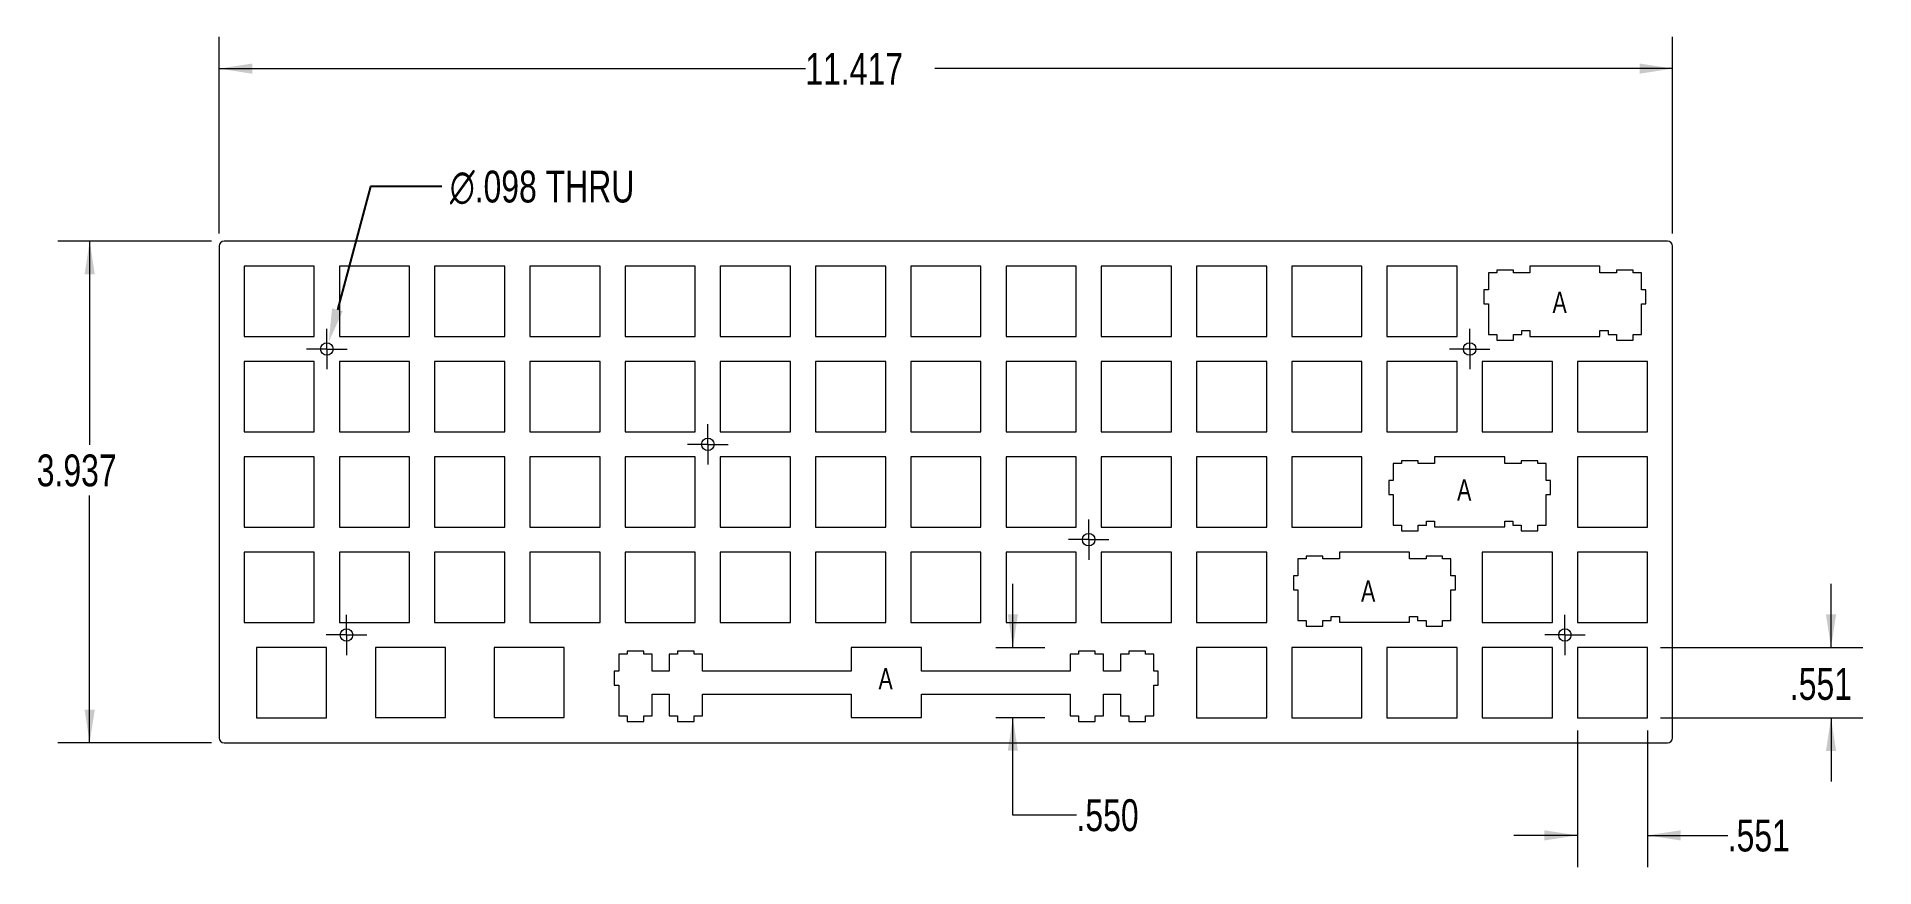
# Model space of a CAD drawing. Header units: inches. Extents: x 0.52 to 7.74, y 2.53 to 5.79.
import ezdxf

# ---------------------------------------------------------------- set-up
doc = ezdxf.new("R2010")
doc.units = ezdxf.units.IN
doc.header["$MEASUREMENT"] = 0
doc.header["$PDSIZE"] = -1
doc.styles.add('SLDTEXTSTYLE0', font='TXT', dxfattribs={"width": 0.75})
doc.dimstyles.new('SLDDIMSTYLE0', dxfattribs={"dimtxt": 0.125, "dimasz": 0.13, "dimexe": 0, "dimexo": 0.0625, "dimgap": 0.03125, "dimtad": 0, "dimtih": 1, "dimtoh": 1, "dimdec": 3, "dimlfac": 2, "dimrnd": 1e-09, "dimzin": 12, "dimdsep": 46, "dimtxsty": 'SLDTEXTSTYLE0', "dimsah": 1, "dimcen": 0.09, "dimadec": 0, "dimazin": 3, "dimtfac": 1, "dimtdec": 3, "dimtofl": 0, "dimtmove": 0, "dimatfit": 3, "dimfxl": 1, "dimfrac": 2, "dimtolj": 1, "dimtzin": 12, "dimarcsym": 0})
doc.dimstyles.new('SLDDIMSTYLE1', dxfattribs={"dimtxt": 0.125, "dimasz": 0.13, "dimexe": 0, "dimexo": 0.0625, "dimgap": 0.03125, "dimtad": 0, "dimtih": 1, "dimtoh": 1, "dimdec": 3, "dimlfac": 2, "dimrnd": 1e-09, "dimzin": 12, "dimdsep": 46, "dimtxsty": 'SLDTEXTSTYLE0', "dimsah": 1, "dimcen": 0.09, "dimadec": 0, "dimazin": 3, "dimtfac": 1, "dimtdec": 3, "dimtmove": 0, "dimatfit": 0, "dimfxl": 1, "dimfrac": 2, "dimtolj": 1, "dimtzin": 12, "dimarcsym": 0})
doc.dimstyles.new('SLDDIMSTYLE2', dxfattribs={"dimtxt": 0.125, "dimasz": 0.13, "dimexe": 0, "dimexo": 0.0625, "dimgap": 0.03125, "dimtad": 0, "dimtih": 1, "dimtoh": 1, "dimdec": 3, "dimlfac": 2, "dimrnd": 1e-09, "dimzin": 4, "dimdsep": 46, "dimtxsty": 'SLDTEXTSTYLE0', "dimsah": 1, "dimcen": 0.09, "dimadec": 0, "dimazin": 1, "dimtfac": 1, "dimtdec": 3, "dimtmove": 0, "dimatfit": 0, "dimfxl": 1, "dimfrac": 2, "dimtolj": 1, "dimtzin": 12, "dimarcsym": 0})
doc.dimstyles.new('SLDDIMSTYLE3', dxfattribs={"dimtxt": 0.125, "dimasz": 0.13, "dimexe": 0, "dimexo": 0.0625, "dimgap": 0.03125, "dimtad": 0, "dimtih": 1, "dimtoh": 1, "dimdec": 3, "dimlfac": 2, "dimrnd": 1e-09, "dimzin": 12, "dimdsep": 46, "dimtxsty": 'SLDTEXTSTYLE0', "dimsah": 1, "dimcen": 0, "dimadec": 0, "dimazin": 3, "dimtfac": 1, "dimtdec": 3, "dimtofl": 0, "dimtmove": 0, "dimatfit": 3, "dimfxl": 1, "dimfrac": 2, "dimtolj": 1, "dimtzin": 12, "dimarcsym": 0})

# ---------------------------------------------------------------- blocks, each defined once
blk = doc.blocks.new('_D')
at = {"color": 7, "linetype": 'Continuous', "lineweight": 0, "transparency": 16777216}
for p, q in [((1.2402, 5.0129), (1.2402, 5.7851)), ((6.9487, 5.0129), (6.9487, 5.7851)), ((1.2402, 5.6601), (3.5426, 5.6601)), ((6.9487, 5.6601), (4.0506, 5.6601))]:
    blk.add_line(p, q, dxfattribs=at)
for points in [[(1.2402, 5.6601), (1.3702, 5.6401), (1.3702, 5.6801)], [(6.9487, 5.6601), (6.8187, 5.6801), (6.8187, 5.6401)]]:
    blk.add_solid(points, dxfattribs=at)
at = {"color": 7, "linetype": 'Continuous', "lineweight": 0, "transparency": 16777216, "insert": (3.5426, 5.722), "char_height": 0.125, "attachment_point": 1, "style": 'SLDTEXTSTYLE0'}
blk.add_mtext('11.417', dxfattribs=at)
blk = doc.blocks.new('_D_1')
at = {"color": 7, "linetype": 'Continuous', "lineweight": 0, "transparency": 16777216}
for p, q in [((1.2102, 4.9829), (0.607, 4.9829)), ((0.732, 4.9829), (0.732, 4.1833)), ((0.732, 3.0144), (0.732, 3.9848)), ((1.2102, 3.0144), (0.607, 3.0144))]:
    blk.add_line(p, q, dxfattribs=at)
for points in [[(0.732, 4.9829), (0.712, 4.8529), (0.752, 4.8529)], [(0.732, 3.0144), (0.752, 3.1444), (0.712, 3.1444)]]:
    blk.add_solid(points, dxfattribs=at)
at = {"color": 7, "linetype": 'Continuous', "lineweight": 0, "transparency": 16777216, "insert": (0.5242, 4.146), "char_height": 0.125, "attachment_point": 1, "style": 'SLDTEXTSTYLE0'}
blk.add_mtext('3.937', dxfattribs=at)
blk = doc.blocks.new('_D_2')
at = {"color": 7, "linetype": 'Continuous', "lineweight": 0, "transparency": 16777216}
for p, q in [((7.5708, 3.3885), (7.5708, 3.6385)), ((6.9004, 3.3885), (7.6958, 3.3885)), ((6.9004, 3.1129), (7.6958, 3.1129)), ((7.5708, 3.1129), (7.5708, 2.8629))]:
    blk.add_line(p, q, dxfattribs=at)
for points in [[(7.5708, 3.3885), (7.5908, 3.5185), (7.5508, 3.5185)], [(7.5708, 3.1129), (7.5508, 2.9829), (7.5908, 2.9829)]]:
    blk.add_solid(points, dxfattribs=at)
at = {"color": 7, "linetype": 'Continuous', "lineweight": 0, "transparency": 16777216, "insert": (7.4091, 3.308), "char_height": 0.125, "attachment_point": 1, "style": 'SLDTEXTSTYLE0'}
blk.add_mtext('.551', dxfattribs=at)
blk = doc.blocks.new('_D_3')
at = {"color": 7, "linetype": 'Continuous', "lineweight": 0, "transparency": 16777216}
for p, q in [((6.5749, 3.0629), (6.5749, 2.5262)), ((6.8504, 3.0629), (6.8504, 2.5262)), ((6.5749, 2.6512), (6.3249, 2.6512)), ((6.8504, 2.6512), (7.165, 2.6512))]:
    blk.add_line(p, q, dxfattribs=at)
for points in [[(6.5749, 2.6512), (6.4449, 2.6712), (6.4449, 2.6312)], [(6.8504, 2.6512), (6.9804, 2.6312), (6.9804, 2.6712)]]:
    blk.add_solid(points, dxfattribs=at)
at = {"color": 7, "linetype": 'Continuous', "lineweight": 0, "transparency": 16777216, "insert": (7.165, 2.7131), "char_height": 0.125, "attachment_point": 1, "style": 'SLDTEXTSTYLE0'}
blk.add_mtext('.551', dxfattribs=at)
blk = doc.blocks.new('_D_4')
at = {"color": 7, "linetype": 'Continuous', "lineweight": 0, "transparency": 16777216}
for p, q in [((4.3576, 3.3882), (4.3576, 3.6382)), ((4.2907, 3.3882), (4.4826, 3.3882)), ((4.2907, 3.1132), (4.4826, 3.1132)), ((4.3576, 2.731), (4.3576, 3.1132)), ((4.6076, 2.731), (4.3576, 2.731))]:
    blk.add_line(p, q, dxfattribs=at)
for points in [[(4.3576, 3.3882), (4.3776, 3.5182), (4.3376, 3.5182)], [(4.3576, 3.1132), (4.3376, 2.9832), (4.3776, 2.9832)]]:
    blk.add_solid(points, dxfattribs=at)
at = {"color": 7, "linetype": 'Continuous', "lineweight": 0, "transparency": 16777216, "insert": (4.6076, 2.7929), "char_height": 0.125, "attachment_point": 1, "style": 'SLDTEXTSTYLE0'}
blk.add_mtext('.550', dxfattribs=at)
blk = doc.blocks.new('_D_5')
at = {"color": 0, "linetype": 'Continuous', "lineweight": -2, "transparency": 16777216}
for p, q in [((1.8343, 5.1973), (1.7047, 4.7138)), ((2.1156, 5.1973), (1.8343, 5.1973))]:
    blk.add_line(p, q, dxfattribs=at)
at = {"color": 0, "linetype": 'Continuous', "transparency": 16777216}
blk.add_solid([(1.6838, 4.7194), (1.7257, 4.7082), (1.6711, 4.5882)], dxfattribs=at)
at = {"layer": 'Defpoints', "color": 0, "linetype": 'Continuous', "transparency": 16777216}
for p in [(1.6711, 4.5882), (1.6558, 4.5312)]:
    blk.add_point(p, dxfattribs=at)
at = {"color": 0, "linetype": 'Continuous', "lineweight": 0, "transparency": 16777216, "insert": (2.1469, 5.2598), "char_height": 0.125, "attachment_point": 1, "style": 'SLDTEXTSTYLE0'}
blk.add_mtext('\\A1;∅.098 THRU', dxfattribs=at)
blk = doc.blocks.new('SW_CENTERMARKSYMBOL_0')
at = {"color": 0, "linetype": 'Continuous', "lineweight": 0}
for p, q in [((0, 0.05), (0, 0.0795)), ((-0.05, 0), (-0.0795, 0)), ((0, 0), (-0.05, 0)), ((0, 0), (0, 0.05)), ((0, 0), (0, -0.05)), ((0, 0), (0.05, 0)), ((0.05, 0), (0.0795, 0)), ((0, -0.05), (0, -0.0795))]:
    blk.add_line(p, q, dxfattribs=at)
blk = doc.blocks.new('SW_CENTERMARKSYMBOL_1')
at = {"color": 0, "linetype": 'Continuous', "lineweight": 0}
for p, q in [((0, 0.05), (0, 0.0795)), ((-0.05, 0), (-0.0795, 0)), ((0, 0), (-0.05, 0)), ((0, 0), (0, 0.05)), ((0, 0), (0, -0.05)), ((0, 0), (0.05, 0)), ((0.05, 0), (0.0795, 0)), ((0, -0.05), (0, -0.0795))]:
    blk.add_line(p, q, dxfattribs=at)
blk = doc.blocks.new('SW_CENTERMARKSYMBOL_2')
at = {"color": 0, "linetype": 'Continuous', "lineweight": 0}
for p, q in [((0, 0.05), (0, 0.0795)), ((-0.05, 0), (-0.0795, 0)), ((0, 0), (-0.05, 0)), ((0, 0), (0, 0.05)), ((0, 0), (0, -0.05)), ((0, 0), (0.05, 0)), ((0.05, 0), (0.0795, 0)), ((0, -0.05), (0, -0.0795))]:
    blk.add_line(p, q, dxfattribs=at)
blk = doc.blocks.new('SW_CENTERMARKSYMBOL_3')
at = {"color": 0, "linetype": 'Continuous', "lineweight": 0}
for p, q in [((0, 0.05), (0, 0.0795)), ((-0.05, 0), (-0.0795, 0)), ((0, 0), (-0.05, 0)), ((0, 0), (0, 0.05)), ((0, 0), (0, -0.05)), ((0, 0), (0.05, 0)), ((0.05, 0), (0.0795, 0)), ((0, -0.05), (0, -0.0795))]:
    blk.add_line(p, q, dxfattribs=at)
blk = doc.blocks.new('SW_CENTERMARKSYMBOL_4')
at = {"color": 0, "linetype": 'Continuous', "lineweight": 0}
for p, q in [((0, 0.05), (0, 0.0795)), ((-0.05, 0), (-0.0795, 0)), ((0, 0), (-0.05, 0)), ((0, 0), (0, 0.05)), ((0, 0), (0, -0.05)), ((0, 0), (0.05, 0)), ((0.05, 0), (0.0795, 0)), ((0, -0.05), (0, -0.0795))]:
    blk.add_line(p, q, dxfattribs=at)
blk = doc.blocks.new('SW_CENTERMARKSYMBOL_5')
at = {"color": 0, "linetype": 'Continuous', "lineweight": 0}
for p, q in [((0, 0.05), (0, 0.0795)), ((-0.05, 0), (-0.0795, 0)), ((0, 0), (-0.05, 0)), ((0, 0), (0, 0.05)), ((0, 0), (0, -0.05)), ((0, 0), (0.05, 0)), ((0.05, 0), (0.0795, 0)), ((0, -0.05), (0, -0.0795))]:
    blk.add_line(p, q, dxfattribs=at)

msp = doc.modelspace()

# ---------------------------------------------------------------- linework, layer by layer
at = {"color": 7, "linetype": 'Continuous', "lineweight": 15}
for p, q in [((6.92868, 4.98294), (1.26022, 4.98294)), ((1.24022, 4.96294), (1.24022, 3.03443)), ((6.94868, 3.03443), (6.94868, 4.96294)), ((1.61423, 4.88452), (1.33864, 4.88452)), ((1.33864, 4.88452), (1.33864, 4.60893)), ((1.61423, 4.60893), (1.61423, 4.88452)), ((1.98825, 4.88452), (1.71266, 4.88452)), ((1.71266, 4.88452), (1.71266, 4.60893)), ((1.98825, 4.60893), (1.98825, 4.88452)), ((2.36226, 4.88452), (2.08667, 4.88452)), ((2.08667, 4.88452), (2.08667, 4.60893)), ((2.36226, 4.60893), (2.36226, 4.88452)), ((2.73628, 4.88452), (2.46069, 4.88452)), ((2.46069, 4.88452), (2.46069, 4.60893)), ((2.73628, 4.60893), (2.73628, 4.88452)), ((3.1103, 4.88452), (2.83471, 4.88452)), ((2.83471, 4.88452), (2.83471, 4.60893)), ((3.1103, 4.60893), (3.1103, 4.88452)), ((3.48431, 4.88452), (3.20872, 4.88452)), ((3.20872, 4.88452), (3.20872, 4.60893)), ((3.48431, 4.60893), (3.48431, 4.88452)), ((3.85833, 4.88452), (3.58274, 4.88452)), ((3.58274, 4.88452), (3.58274, 4.60893)), ((3.85833, 4.60893), (3.85833, 4.88452)), ((4.23234, 4.88452), (3.95675, 4.88452)), ((3.95675, 4.88452), (3.95675, 4.60893)), ((4.23234, 4.60893), (4.23234, 4.88452)), ((4.60637, 4.88452), (4.33077, 4.88452)), ((4.33077, 4.88452), (4.33077, 4.60893)), ((4.60637, 4.60893), (4.60637, 4.88452)), ((4.98038, 4.88452), (4.70478, 4.88452)), ((4.70478, 4.88452), (4.70478, 4.60893)), ((4.98038, 4.60893), (4.98038, 4.88452)), ((5.35439, 4.88452), (5.07881, 4.88452)), ((5.07881, 4.88452), (5.07881, 4.60893)), ((5.35439, 4.60893), (5.35439, 4.88452)), ((5.72841, 4.88452), (5.45282, 4.88452)), ((5.45282, 4.88452), (5.45282, 4.60893)), ((5.72841, 4.60893), (5.72841, 4.88452)), ((6.10242, 4.88452), (5.82684, 4.88452)), ((5.82684, 4.88452), (5.82684, 4.60893)), ((6.10242, 4.60893), (6.10242, 4.88452)), ((6.25814, 4.85902), (6.22514, 4.85902)), ((6.22514, 4.85902), (6.22514, 4.79202)), ((6.32314, 4.86952), (6.25814, 4.86952)), ((6.25814, 4.86952), (6.25814, 4.85902)), ((6.32314, 4.85902), (6.32314, 4.86952)), ((6.38814, 4.85902), (6.32314, 4.85902)), ((6.38814, 4.88452), (6.38814, 4.85902)), ((6.66315, 4.88452), (6.38814, 4.88452)), ((6.66315, 4.85902), (6.66315, 4.88452)), ((6.72814, 4.85902), (6.66315, 4.85902)), ((6.79314, 4.86952), (6.72814, 4.86952)), ((6.72814, 4.86952), (6.72814, 4.85902)), ((6.79314, 4.85902), (6.79314, 4.86952)), ((6.82614, 4.85902), (6.79314, 4.85902)), ((6.82614, 4.79202), (6.82614, 4.85902)), ((6.22514, 4.79202), (6.20765, 4.79202)), ((6.20765, 4.79202), (6.20765, 4.73702)), ((6.84365, 4.79202), (6.82614, 4.79202)), ((6.84365, 4.73702), (6.84365, 4.79202)), ((6.20765, 4.73702), (6.22514, 4.73702)), ((6.22514, 4.73702), (6.22514, 4.61702)), ((6.82614, 4.61702), (6.82614, 4.73702)), ((6.82614, 4.73702), (6.84365, 4.73702)), ((6.35614, 4.61702), (6.35614, 4.63252)), ((6.35614, 4.63252), (6.38814, 4.63252)), ((6.38814, 4.63252), (6.38814, 4.60952)), ((6.66315, 4.60952), (6.66315, 4.63252)), ((6.66315, 4.63252), (6.69514, 4.63252)), ((6.69514, 4.63252), (6.69514, 4.61702)), ((1.33864, 4.60893), (1.61423, 4.60893)), ((1.71266, 4.60893), (1.98825, 4.60893)), ((2.08667, 4.60893), (2.36226, 4.60893)), ((2.46069, 4.60893), (2.73628, 4.60893)), ((2.83471, 4.60893), (3.1103, 4.60893)), ((3.20872, 4.60893), (3.48431, 4.60893)), ((3.58274, 4.60893), (3.85833, 4.60893)), ((3.95675, 4.60893), (4.23234, 4.60893)), ((4.33077, 4.60893), (4.60637, 4.60893)), ((4.70478, 4.60893), (4.98038, 4.60893)), ((5.07881, 4.60893), (5.35439, 4.60893)), ((5.45282, 4.60893), (5.72841, 4.60893)), ((5.82684, 4.60893), (6.10242, 4.60893)), ((6.22514, 4.61702), (6.25814, 4.61702)), ((6.25814, 4.61702), (6.25814, 4.59452)), ((6.25814, 4.59452), (6.32314, 4.59452)), ((6.32314, 4.59452), (6.32314, 4.61702)), ((6.32314, 4.61702), (6.35614, 4.61702)), ((6.38814, 4.60952), (6.66315, 4.60952)), ((6.69514, 4.61702), (6.72814, 4.61702)), ((6.72814, 4.61702), (6.72814, 4.59452)), ((6.72814, 4.59452), (6.79314, 4.59452)), ((6.79314, 4.59452), (6.79314, 4.61702)), ((6.79314, 4.61702), (6.82614, 4.61702)), ((1.61423, 4.5105), (1.33864, 4.5105)), ((1.33864, 4.5105), (1.33864, 4.23491)), ((1.61423, 4.23491), (1.61423, 4.5105)), ((1.98825, 4.5105), (1.71266, 4.5105)), ((1.71266, 4.5105), (1.71266, 4.23491)), ((1.98825, 4.23491), (1.98825, 4.5105)), ((2.36227, 4.5105), (2.08668, 4.5105)), ((2.08668, 4.5105), (2.08668, 4.23491)), ((2.36227, 4.23491), (2.36227, 4.5105)), ((2.73628, 4.5105), (2.46069, 4.5105)), ((2.46069, 4.5105), (2.46069, 4.23491)), ((2.73628, 4.23491), (2.73628, 4.5105)), ((3.1103, 4.5105), (2.83471, 4.5105)), ((2.83471, 4.5105), (2.83471, 4.23491)), ((3.1103, 4.23491), (3.1103, 4.5105)), ((3.48432, 4.5105), (3.20873, 4.5105)), ((3.20873, 4.5105), (3.20873, 4.23491)), ((3.48432, 4.23491), (3.48432, 4.5105)), ((3.85833, 4.5105), (3.58275, 4.5105)), ((3.58275, 4.5105), (3.58275, 4.23491)), ((3.85833, 4.23491), (3.85833, 4.5105)), ((4.23235, 4.5105), (3.95675, 4.5105)), ((3.95675, 4.5105), (3.95675, 4.23491)), ((4.23235, 4.23491), (4.23235, 4.5105)), ((4.60637, 4.5105), (4.33078, 4.5105)), ((4.33078, 4.5105), (4.33078, 4.23491)), ((4.60637, 4.23491), (4.60637, 4.5105)), ((4.98039, 4.5105), (4.70479, 4.5105)), ((4.70479, 4.5105), (4.70479, 4.23491)), ((4.98039, 4.23491), (4.98039, 4.5105)), ((5.3544, 4.5105), (5.07882, 4.5105)), ((5.07882, 4.5105), (5.07882, 4.23491)), ((5.3544, 4.23491), (5.3544, 4.5105)), ((5.72842, 4.5105), (5.45283, 4.5105)), ((5.45283, 4.5105), (5.45283, 4.23491)), ((5.72842, 4.23491), (5.72842, 4.5105)), ((6.10243, 4.5105), (5.82684, 4.5105)), ((5.82684, 4.5105), (5.82684, 4.23491)), ((6.10243, 4.23491), (6.10243, 4.5105)), ((6.47644, 4.5105), (6.20085, 4.5105)), ((6.20085, 4.5105), (6.20085, 4.23491)), ((6.47644, 4.23491), (6.47644, 4.5105)), ((6.85045, 4.5105), (6.57486, 4.5105)), ((6.57486, 4.5105), (6.57486, 4.23491)), ((6.85045, 4.23491), (6.85045, 4.5105)), ((1.33864, 4.23491), (1.61423, 4.23491)), ((1.71266, 4.23491), (1.98825, 4.23491)), ((2.08668, 4.23491), (2.36227, 4.23491)), ((2.46069, 4.23491), (2.73628, 4.23491)), ((2.83471, 4.23491), (3.1103, 4.23491)), ((3.20873, 4.23491), (3.48432, 4.23491)), ((3.58275, 4.23491), (3.85833, 4.23491)), ((3.95675, 4.23491), (4.23235, 4.23491)), ((4.33078, 4.23491), (4.60637, 4.23491)), ((4.70479, 4.23491), (4.98039, 4.23491)), ((5.07882, 4.23491), (5.3544, 4.23491)), ((5.45283, 4.23491), (5.72842, 4.23491)), ((5.82684, 4.23491), (6.10243, 4.23491)), ((6.20085, 4.23491), (6.47644, 4.23491)), ((6.57486, 4.23491), (6.85045, 4.23491)), ((1.61423, 4.13648), (1.33864, 4.13648)), ((1.33864, 4.13648), (1.33864, 3.86089)), ((1.61423, 3.86089), (1.61423, 4.13648)), ((1.98825, 4.13648), (1.71266, 4.13648)), ((1.71266, 4.13648), (1.71266, 3.86089)), ((1.98825, 3.86089), (1.98825, 4.13648)), ((2.36227, 4.13648), (2.08668, 4.13648)), ((2.08668, 4.13648), (2.08668, 3.86089)), ((2.36227, 3.86089), (2.36227, 4.13648)), ((2.73628, 4.13648), (2.46069, 4.13648)), ((2.46069, 4.13648), (2.46069, 3.86089)), ((2.73628, 3.86089), (2.73628, 4.13648)), ((3.1103, 4.13648), (2.83471, 4.13648)), ((2.83471, 4.13648), (2.83471, 3.86089)), ((3.1103, 3.86089), (3.1103, 4.13648)), ((3.48432, 4.13648), (3.20873, 4.13648)), ((3.20873, 4.13648), (3.20873, 3.86089)), ((3.48432, 3.86089), (3.48432, 4.13648)), ((3.85833, 4.13648), (3.58275, 4.13648)), ((3.58275, 4.13648), (3.58275, 3.86089)), ((3.85833, 3.86089), (3.85833, 4.13648)), ((4.23235, 4.13648), (3.95675, 4.13648)), ((3.95675, 4.13648), (3.95675, 3.86089)), ((4.23235, 3.86089), (4.23235, 4.13648)), ((4.60637, 4.13648), (4.33078, 4.13648)), ((4.33078, 4.13648), (4.33078, 3.86089)), ((4.60637, 3.86089), (4.60637, 4.13648)), ((4.98039, 4.13648), (4.70479, 4.13648)), ((4.70479, 4.13648), (4.70479, 3.86089)), ((4.98039, 3.86089), (4.98039, 4.13648)), ((5.3544, 4.13648), (5.07882, 4.13648)), ((5.07882, 4.13648), (5.07882, 3.86089)), ((5.3544, 3.86089), (5.3544, 4.13648)), ((5.72842, 4.13648), (5.45283, 4.13648)), ((5.45283, 4.13648), (5.45283, 3.86089)), ((5.72842, 3.86089), (5.72842, 4.13648)), ((5.94912, 4.12149), (5.88413, 4.12149)), ((5.88413, 4.12149), (5.88413, 4.11098)), ((5.94912, 4.11098), (5.94912, 4.12149)), ((6.01413, 4.13649), (6.01413, 4.11098)), ((6.28913, 4.13649), (6.01413, 4.13649)), ((6.28913, 4.11098), (6.28913, 4.13649)), ((6.41912, 4.12149), (6.35413, 4.12149)), ((6.35413, 4.12149), (6.35413, 4.11098)), ((6.41912, 4.11098), (6.41912, 4.12149)), ((6.85045, 4.13649), (6.57486, 4.13649)), ((6.57486, 4.13649), (6.57486, 3.8609)), ((6.85045, 3.8609), (6.85045, 4.13649)), ((5.85113, 4.04399), (5.83363, 4.04399)), ((5.83363, 4.04399), (5.83363, 3.98899)), ((5.88413, 4.11098), (5.85113, 4.11098)), ((5.85113, 4.11098), (5.85113, 4.04399)), ((6.01413, 4.11098), (5.94912, 4.11098)), ((6.35413, 4.11098), (6.28913, 4.11098)), ((6.45212, 4.11098), (6.41912, 4.11098)), ((6.45212, 4.04399), (6.45212, 4.11098)), ((6.46963, 4.04399), (6.45212, 4.04399)), ((6.46963, 3.98899), (6.46963, 4.04399)), ((5.83363, 3.98899), (5.85113, 3.98899)), ((5.85113, 3.98899), (5.85113, 3.86898)), ((6.45212, 3.86898), (6.45212, 3.98899)), ((6.45212, 3.98899), (6.46963, 3.98899)), ((1.33864, 3.86089), (1.61423, 3.86089)), ((1.71266, 3.86089), (1.98825, 3.86089)), ((2.08668, 3.86089), (2.36227, 3.86089)), ((2.46069, 3.86089), (2.73628, 3.86089)), ((2.83471, 3.86089), (3.1103, 3.86089)), ((3.20873, 3.86089), (3.48432, 3.86089)), ((3.58275, 3.86089), (3.85833, 3.86089)), ((3.95675, 3.86089), (4.23235, 3.86089)), ((4.33078, 3.86089), (4.60637, 3.86089)), ((4.70479, 3.86089), (4.98039, 3.86089)), ((5.07882, 3.86089), (5.3544, 3.86089)), ((5.45283, 3.86089), (5.72842, 3.86089)), ((5.85113, 3.86898), (5.88413, 3.86898)), ((5.88413, 3.86898), (5.88413, 3.84648)), ((5.88413, 3.84648), (5.94912, 3.84648)), ((5.94912, 3.84648), (5.94912, 3.86898)), ((5.94912, 3.86898), (5.98212, 3.86898)), ((5.98212, 3.86898), (5.98212, 3.88449)), ((5.98212, 3.88449), (6.01413, 3.88449)), ((6.01413, 3.88449), (6.01413, 3.86148)), ((6.01413, 3.86148), (6.28913, 3.86148)), ((6.28913, 3.86148), (6.28913, 3.88449)), ((6.28913, 3.88449), (6.32113, 3.88449)), ((6.32113, 3.88449), (6.32113, 3.86898)), ((6.32113, 3.86898), (6.35413, 3.86898)), ((6.35413, 3.86898), (6.35413, 3.84648)), ((6.35413, 3.84648), (6.41912, 3.84648)), ((6.41912, 3.84648), (6.41912, 3.86898)), ((6.41912, 3.86898), (6.45212, 3.86898)), ((6.57486, 3.8609), (6.85045, 3.8609)), ((1.61423, 3.76247), (1.33864, 3.76247)), ((1.33864, 3.76247), (1.33864, 3.48688)), ((1.61423, 3.48688), (1.61423, 3.76247)), ((1.98825, 3.76247), (1.71266, 3.76247)), ((1.71266, 3.76247), (1.71266, 3.48688)), ((1.98825, 3.48688), (1.98825, 3.76247)), ((2.36227, 3.76247), (2.08668, 3.76247)), ((2.08668, 3.76247), (2.08668, 3.48688)), ((2.36227, 3.48688), (2.36227, 3.76247)), ((2.73628, 3.76247), (2.46069, 3.76247)), ((2.46069, 3.76247), (2.46069, 3.48688)), ((2.73628, 3.48688), (2.73628, 3.76247)), ((3.1103, 3.76247), (2.83471, 3.76247)), ((2.83471, 3.76247), (2.83471, 3.48688)), ((3.1103, 3.48688), (3.1103, 3.76247)), ((3.48432, 3.76247), (3.20873, 3.76247)), ((3.20873, 3.76247), (3.20873, 3.48688)), ((3.48432, 3.48688), (3.48432, 3.76247)), ((3.85833, 3.76247), (3.58275, 3.76247)), ((3.58275, 3.76247), (3.58275, 3.48688)), ((3.85833, 3.48688), (3.85833, 3.76247)), ((4.23235, 3.76247), (3.95675, 3.76247)), ((3.95675, 3.76247), (3.95675, 3.48688)), ((4.23235, 3.48688), (4.23235, 3.76247)), ((4.60637, 3.76247), (4.33078, 3.76247)), ((4.33078, 3.76247), (4.33078, 3.48688)), ((4.60637, 3.48688), (4.60637, 3.76247)), ((4.98039, 3.76247), (4.70479, 3.76247)), ((4.70479, 3.76247), (4.70479, 3.48688)), ((4.98039, 3.48688), (4.98039, 3.76247)), ((5.3544, 3.76247), (5.07882, 3.76247)), ((5.07882, 3.76247), (5.07882, 3.48688)), ((5.3544, 3.48688), (5.3544, 3.76247)), ((5.64012, 3.76247), (5.64012, 3.73697)), ((5.91512, 3.76247), (5.64012, 3.76247)), ((5.91512, 3.73697), (5.91512, 3.76247)), ((6.47644, 3.76247), (6.20085, 3.76247)), ((6.20085, 3.76247), (6.20085, 3.48688)), ((6.47644, 3.48688), (6.47644, 3.76247)), ((6.85045, 3.76247), (6.57486, 3.76247)), ((6.57486, 3.76247), (6.57486, 3.48688)), ((6.85045, 3.48688), (6.85045, 3.76247)), ((5.51012, 3.73697), (5.47712, 3.73697)), ((5.47712, 3.73697), (5.47712, 3.66997)), ((5.57511, 3.74747), (5.51012, 3.74747)), ((5.51012, 3.74747), (5.51012, 3.73697)), ((5.57511, 3.73697), (5.57511, 3.74747)), ((5.64012, 3.73697), (5.57511, 3.73697)), ((5.98012, 3.73697), (5.91512, 3.73697)), ((6.04511, 3.74747), (5.98012, 3.74747)), ((5.98012, 3.74747), (5.98012, 3.73697)), ((6.04511, 3.73697), (6.04511, 3.74747)), ((6.07811, 3.73697), (6.04511, 3.73697)), ((6.07811, 3.66997), (6.07811, 3.73697)), ((5.47712, 3.66997), (5.45962, 3.66997)), ((5.45962, 3.66997), (5.45962, 3.61497)), ((5.45962, 3.61497), (5.47712, 3.61497)), ((5.47712, 3.61497), (5.47712, 3.49497)), ((6.09562, 3.66997), (6.07811, 3.66997)), ((6.07811, 3.49497), (6.07811, 3.61497)), ((6.07811, 3.61497), (6.09562, 3.61497)), ((6.09562, 3.61497), (6.09562, 3.66997)), ((1.33864, 3.48688), (1.61423, 3.48688)), ((1.71266, 3.48688), (1.98825, 3.48688)), ((2.08668, 3.48688), (2.36227, 3.48688)), ((2.46069, 3.48688), (2.73628, 3.48688)), ((2.83471, 3.48688), (3.1103, 3.48688)), ((3.20873, 3.48688), (3.48432, 3.48688)), ((3.58275, 3.48688), (3.85833, 3.48688)), ((3.95675, 3.48688), (4.23235, 3.48688)), ((4.33078, 3.48688), (4.60637, 3.48688)), ((4.70479, 3.48688), (4.98039, 3.48688)), ((5.07882, 3.48688), (5.3544, 3.48688)), ((5.47712, 3.49497), (5.51012, 3.49497)), ((5.51012, 3.49497), (5.51012, 3.47247)), ((5.51012, 3.47247), (5.57511, 3.47247)), ((5.57511, 3.47247), (5.57511, 3.49497)), ((5.57511, 3.49497), (5.60811, 3.49497)), ((5.60811, 3.49497), (5.60811, 3.51047)), ((5.60811, 3.51047), (5.64012, 3.51047)), ((5.64012, 3.51047), (5.64012, 3.48747)), ((5.64012, 3.48747), (5.91512, 3.48747)), ((5.91512, 3.48747), (5.91512, 3.51047)), ((5.91512, 3.51047), (5.94712, 3.51047)), ((5.94712, 3.51047), (5.94712, 3.49497)), ((5.94712, 3.49497), (5.98012, 3.49497)), ((5.98012, 3.49497), (5.98012, 3.47247)), ((5.98012, 3.47247), (6.04511, 3.47247)), ((6.04511, 3.47247), (6.04511, 3.49497)), ((6.04511, 3.49497), (6.07811, 3.49497)), ((6.20085, 3.48688), (6.47644, 3.48688)), ((6.57486, 3.48688), (6.85045, 3.48688)), ((1.66217, 3.38845), (1.38658, 3.38845)), ((1.38658, 3.38845), (1.38658, 3.11286)), ((1.66217, 3.11286), (1.66217, 3.38845)), ((2.1291, 3.38845), (1.8541, 3.38845)), ((1.8541, 3.38845), (1.8541, 3.11344)), ((2.1291, 3.11344), (2.1291, 3.38845)), ((2.59603, 3.38845), (2.32103, 3.38845)), ((2.32103, 3.38845), (2.32103, 3.11345)), ((2.59603, 3.11345), (2.59603, 3.38845)), ((2.84299, 3.36294), (2.80999, 3.36294)), ((2.80999, 3.36294), (2.80999, 3.29595)), ((2.90799, 3.37345), (2.84299, 3.37345)), ((2.84299, 3.37345), (2.84299, 3.36294)), ((2.90799, 3.36294), (2.90799, 3.37345)), ((2.941, 3.36294), (2.90799, 3.36294)), ((2.941, 3.29595), (2.941, 3.36294)), ((3.04059, 3.36294), (3.00759, 3.36294)), ((3.00759, 3.36294), (3.00759, 3.29595)), ((3.10559, 3.37345), (3.04059, 3.37345)), ((3.04059, 3.37345), (3.04059, 3.36294)), ((3.10559, 3.36294), (3.10559, 3.37345)), ((3.13859, 3.36294), (3.10559, 3.36294)), ((3.13859, 3.29595), (3.13859, 3.36294)), ((3.9986, 3.38845), (3.723, 3.38845)), ((3.723, 3.38845), (3.723, 3.29595)), ((3.9986, 3.29595), (3.9986, 3.38845)), ((4.6154, 3.36294), (4.5824, 3.36294)), ((4.5824, 3.36294), (4.5824, 3.29595)), ((4.6804, 3.37345), (4.6154, 3.37345)), ((4.6154, 3.37345), (4.6154, 3.36294)), ((4.6804, 3.36294), (4.6804, 3.37345)), ((4.7134, 3.36294), (4.6804, 3.36294)), ((4.7134, 3.29595), (4.7134, 3.36294)), ((4.813, 3.36294), (4.78, 3.36294)), ((4.78, 3.36294), (4.78, 3.29595)), ((4.878, 3.37345), (4.813, 3.37345)), ((4.813, 3.37345), (4.813, 3.36294)), ((4.878, 3.36294), (4.878, 3.37345)), ((4.911, 3.36294), (4.878, 3.36294)), ((4.911, 3.29595), (4.911, 3.36294)), ((5.3544, 3.38845), (5.07882, 3.38845)), ((5.07882, 3.38845), (5.07882, 3.11286)), ((5.3544, 3.11286), (5.3544, 3.38845)), ((5.72842, 3.38845), (5.45283, 3.38845)), ((5.45283, 3.38845), (5.45283, 3.11286)), ((5.72842, 3.11286), (5.72842, 3.38845)), ((6.10243, 3.38845), (5.82684, 3.38845)), ((5.82684, 3.38845), (5.82684, 3.11286)), ((6.10243, 3.11286), (6.10243, 3.38845)), ((6.47644, 3.38845), (6.20085, 3.38845)), ((6.20085, 3.38845), (6.20085, 3.11286)), ((6.47644, 3.11286), (6.47644, 3.38845)), ((6.85045, 3.38845), (6.57486, 3.38845)), ((6.57486, 3.38845), (6.57486, 3.11286)), ((6.85045, 3.11286), (6.85045, 3.38845)), ((2.80999, 3.29595), (2.79249, 3.29595)), ((2.79249, 3.29595), (2.79249, 3.24095)), ((3.00759, 3.29595), (2.941, 3.29595)), ((3.723, 3.29595), (3.13859, 3.29595)), ((4.5824, 3.29595), (3.9986, 3.29595)), ((4.78, 3.29595), (4.7134, 3.29595)), ((4.9285, 3.29595), (4.911, 3.29595)), ((4.9285, 3.24095), (4.9285, 3.29595)), ((2.79249, 3.24095), (2.80999, 3.24095)), ((2.80999, 3.24095), (2.80999, 3.12094)), ((2.941, 3.12094), (2.941, 3.20595)), ((2.941, 3.20595), (3.00759, 3.20595)), ((3.00759, 3.20595), (3.00759, 3.12094)), ((3.13859, 3.20595), (3.723, 3.20595)), ((3.13859, 3.12094), (3.13859, 3.20595)), ((3.723, 3.20595), (3.723, 3.11344)), ((3.9986, 3.11344), (3.9986, 3.20595)), ((3.9986, 3.20595), (4.5824, 3.20595)), ((4.5824, 3.20595), (4.5824, 3.12094)), ((4.7134, 3.12094), (4.7134, 3.20595)), ((4.7134, 3.20595), (4.78, 3.20595)), ((4.78, 3.20595), (4.78, 3.12094)), ((4.911, 3.12094), (4.911, 3.24095)), ((4.911, 3.24095), (4.9285, 3.24095)), ((1.38658, 3.11286), (1.66217, 3.11286)), ((1.8541, 3.11344), (2.1291, 3.11344)), ((2.32103, 3.11345), (2.59603, 3.11345)), ((2.80999, 3.12094), (2.84299, 3.12094)), ((2.84299, 3.12094), (2.84299, 3.09844)), ((2.90799, 3.09844), (2.90799, 3.12094)), ((2.90799, 3.12094), (2.941, 3.12094)), ((3.00759, 3.12094), (3.04059, 3.12094)), ((3.04059, 3.12094), (3.04059, 3.09844)), ((3.10559, 3.09844), (3.10559, 3.12094)), ((3.10559, 3.12094), (3.13859, 3.12094)), ((3.723, 3.11344), (3.9986, 3.11344)), ((4.5824, 3.12094), (4.6154, 3.12094)), ((4.6154, 3.12094), (4.6154, 3.09844)), ((4.6804, 3.09844), (4.6804, 3.12094)), ((4.6804, 3.12094), (4.7134, 3.12094)), ((4.78, 3.12094), (4.813, 3.12094)), ((4.813, 3.12094), (4.813, 3.09844)), ((4.878, 3.09844), (4.878, 3.12094)), ((4.878, 3.12094), (4.911, 3.12094)), ((5.07882, 3.11286), (5.3544, 3.11286)), ((5.45283, 3.11286), (5.72842, 3.11286)), ((5.82684, 3.11286), (6.10243, 3.11286)), ((6.20085, 3.11286), (6.47644, 3.11286)), ((6.57486, 3.11286), (6.85045, 3.11286)), ((2.84299, 3.09844), (2.90799, 3.09844)), ((3.04059, 3.09844), (3.10559, 3.09844)), ((4.6154, 3.09844), (4.6804, 3.09844)), ((4.813, 3.09844), (4.878, 3.09844)), ((1.26022, 3.01443), (6.92868, 3.01443))]:
    msp.add_line(p, q, dxfattribs=at)
for centre in [(1.66344, 4.55972), (6.15163, 4.55972), (3.15951, 4.1857), (4.65558, 3.81168), (1.74078, 3.43768), (6.52565, 3.43767)]:
    msp.add_circle(centre, 0.0245, dxfattribs=at)
for centre, start, end in [((1.26022, 4.96294), 90, 180), ((6.92868, 4.96294), 0, 90), ((1.26022, 3.03443), 180, 270), ((6.92868, 3.03443), 270, 0)]:
    msp.add_arc(centre, 0.02, start, end, dxfattribs=at)

# ---------------------------------------------------------------- block references
at = {"color": 7, "linetype": 'Continuous', "lineweight": 0}
for name, p in [('SW_CENTERMARKSYMBOL_4', (1.66344, 4.55972)), ('SW_CENTERMARKSYMBOL_0', (6.15163, 4.55972)), ('SW_CENTERMARKSYMBOL_3', (3.15951, 4.1857)), ('SW_CENTERMARKSYMBOL_2', (4.65558, 3.81168)), ('SW_CENTERMARKSYMBOL_5', (1.74078, 3.43768)), ('SW_CENTERMARKSYMBOL_1', (6.52565, 3.43767))]:
    msp.add_blockref(name, p, dxfattribs=at)

# ---------------------------------------------------------------- texts
at = {"color": 7, "linetype": 'Continuous', "lineweight": 0, "char_height": 0.08333, "attachment_point": 1, "style": 'SLDTEXTSTYLE0'}
for insert in [(6.47708, 4.78439), (6.10233, 4.04861), (5.7251, 3.6516), (3.83, 3.30755)]:
    msp.add_mtext('A', dxfattribs=dict(at, insert=insert))

# ---------------------------------------------------------------- dimensions: what is measured, and where the dimension line sits
at = {"color": 7, "linetype": 'Continuous', "lineweight": 0}
for base, p1, p2, dimstyle, picture, middle in [((6.94868, 5.66008), (1.24022, 4.96294), (6.94868, 4.96294), 'SLDDIMSTYLE0', '_D', (3.79664, 5.66008)), ((6.85045, 2.6512), (6.57486, 3.11286), (6.85045, 3.11286), 'SLDDIMSTYLE1', '_D_3', (7.32666, 2.6512))]:
    dim = msp.add_linear_dim(base=base, p1=p1, p2=p2, dimstyle=dimstyle, dxfattribs=at)
    dim.commit()
    dim.dimension.update_dxf_attribs({"geometry": picture, "text_midpoint": middle, "dimtype": 160})
dim = msp.add_diameter_dim_2p(p1=(1.6558, 4.53119), p2=(1.67109, 4.58824), text='∅.098 THRU', dimstyle='SLDDIMSTYLE3', dxfattribs=at)
dim.commit()
dim.dimension.update_dxf_attribs({"geometry": '_D_5', "text_midpoint": (2.56092, 5.19728), "dimtype": 163})
for base, p1, p2, dimstyle, picture, middle in [((0.732, 3.01443), (1.26022, 4.98294), (1.26022, 3.01443), 'SLDDIMSTYLE0', '_D_1', (0.732, 4.08405)), ((4.3576, 3.11316), (4.24071, 3.38817), (4.24071, 3.11316), 'SLDDIMSTYLE2', '_D_4', (4.3576, 2.73098)), ((7.57077, 3.11286), (6.85045, 3.38845), (6.85045, 3.11286), 'SLDDIMSTYLE1', '_D_2', (7.57077, 3.24606))]:
    dim = msp.add_linear_dim(base=base, p1=p1, p2=p2, angle=90, dimstyle=dimstyle, dxfattribs=at)
    dim.commit()
    dim.dimension.update_dxf_attribs({"geometry": picture, "text_midpoint": middle, "dimtype": 160})

doc.saveas('drawing.dxf')
